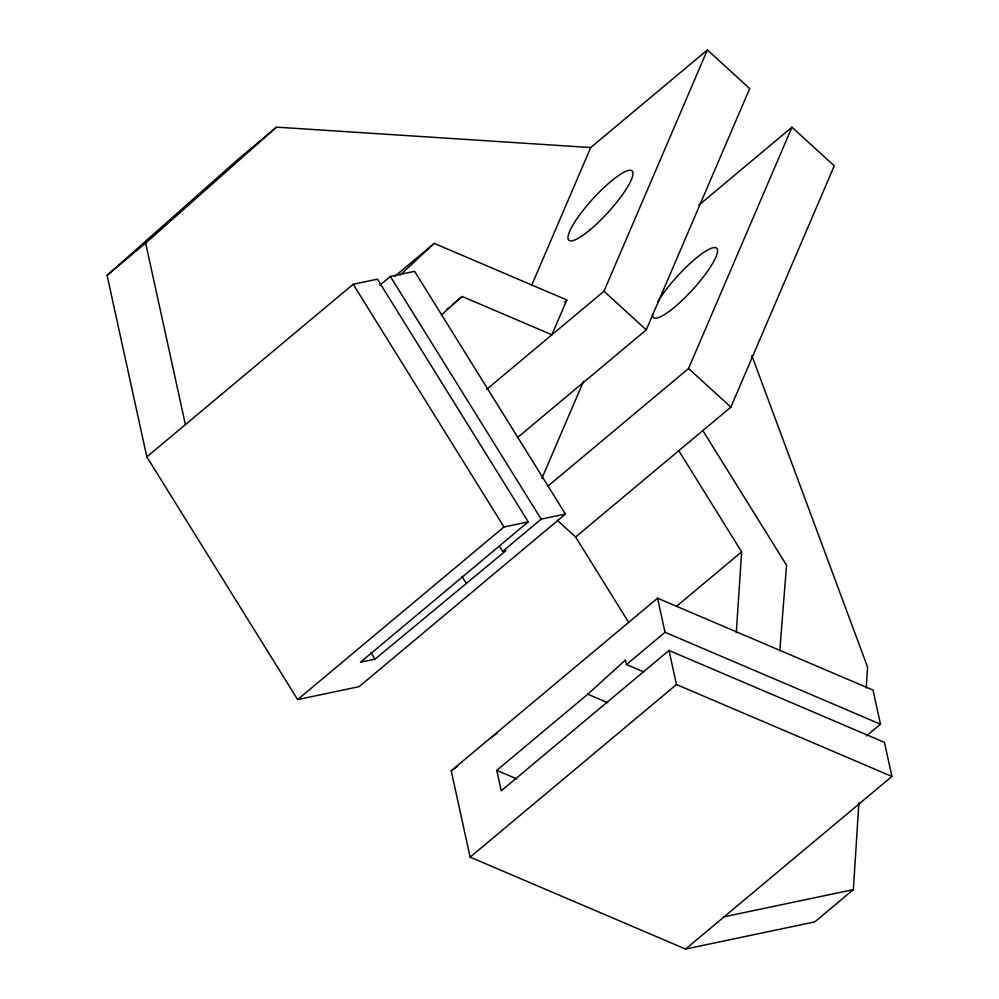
<?xml version="1.0" encoding="UTF-8"?>
<svg xmlns="http://www.w3.org/2000/svg" width="999" height="999" viewBox="0 0 999 999"><rect width="100%" height="100%" fill="white"/><g stroke="black" fill="none" stroke-linecap="round" stroke-linejoin="round"><path stroke-width="1.5" d="M866.458 735.926L880.481 724.188L873.026 690.109L657.567 598.201L451.223 770.816L470.142 857.142L685.589 949.05L814.797 921.877L853.358 889.622L858.903 802.734M866.233 687.911L867.569 667.095L751.835 355.594M736.288 632.667L741.645 551.848L678.796 450.699M779.794 650.649L786.538 565.247L702.747 430.419M531.73 285.177L590.721 147.54L707.392 49.95L749.687 88.586L646.266 329.87L517.307 437.749M394.742 276.423L434.228 243.394L566.833 299.962L551.91 334.79L462.112 296.478L452.547 304.483M486.688 389.348L603.97 291.233L707.392 49.95M541.895 478.371L583.503 381.293M547.652 486.376L688.561 368.506L791.97 127.223L834.265 165.859L730.856 407.142L575.624 537L628.683 622.389M400.124 275.125L434.228 243.394M685.589 949.05L891.932 776.448L884.465 742.369L669.005 650.461L501.236 790.808L496.765 770.354L587.787 694.205L625.461 660.002L626.46 664.547L643.581 671.852M441.308 315.06L462.112 296.478M379.845 285.239L390.359 276.436L414.61 271.341L565.434 514.048L359.103 686.65L297.652 699.575L146.828 456.868L107.068 275.337L237.562 159.728L276.124 127.472M107.068 275.337L145.642 243.082L276.498 127.135L590.721 147.54M146.828 456.868L353.171 284.265L377.422 279.158L528.246 521.865L360.477 662.212L375.025 659.153L505.844 550.724L502.609 551.411L499.338 546.128M446.565 309.49L448.951 307.492M564.435 301.96L566.833 299.962M698.838 205.145L791.97 127.223M297.652 699.575L503.983 526.972L528.246 521.865M502.609 551.411L541.183 519.143L565.434 514.048M677.047 605.894L741.645 551.848M626.46 664.547L665.034 632.292L657.567 598.201M470.142 857.142L676.473 684.54L669.005 650.461M489.797 738.548L497.39 733.166M451.223 770.816L457.554 766.333M724.163 916.782L853.358 889.622M665.034 632.292L880.481 724.188M676.473 684.54L891.932 776.448M587.787 694.205L607.767 702.734M496.765 770.354L516.733 778.87M603.97 291.233L646.266 329.87M688.561 368.506L730.856 407.142M557.33 520.292L575.624 537M390.359 276.436L541.183 519.143M353.171 284.265L503.983 526.972M461.963 576.398L466.058 583.004M370.929 652.547L375.025 659.153M145.642 243.082L185.402 424.6M657.929 301.561A46.941 10.177 -47.6 0 1 711.226 248.314A46.941 10.177 -47.6 0 1 694.28 287.837A46.941 10.177 -47.6 0 1 652.584 314.061M590.134 229.733A46.941 10.177 -47.6 0 0 632.367 171.191A46.941 10.177 -47.6 0 0 578.921 215.896A46.941 10.177 -47.6 0 0 590.134 229.733"/></g></svg>
